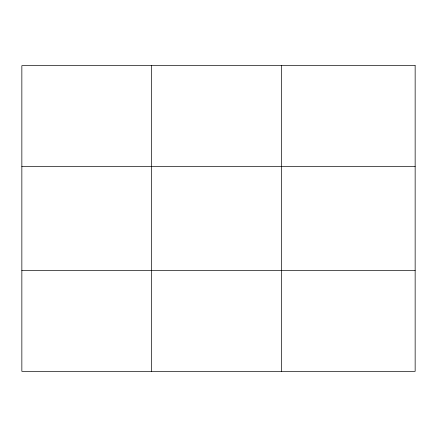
<?xml version="1.0" encoding="UTF-8"?>
<svg xmlns="http://www.w3.org/2000/svg" width="437" height="437" viewBox="0 0 437 437"><rect width="100%" height="100%" fill="white"/><g stroke="black" fill="none" stroke-linecap="round" stroke-linejoin="round"><path stroke-width="0.66" d="M151.639 371.33L151.639 65.67M281.428 371.33L281.428 65.67M21.85 166.535L415.15 166.535M21.85 270.465L415.15 270.465M415.15 65.67L415.15 371.33L21.85 371.33L21.85 65.67L415.15 65.67"/></g></svg>
